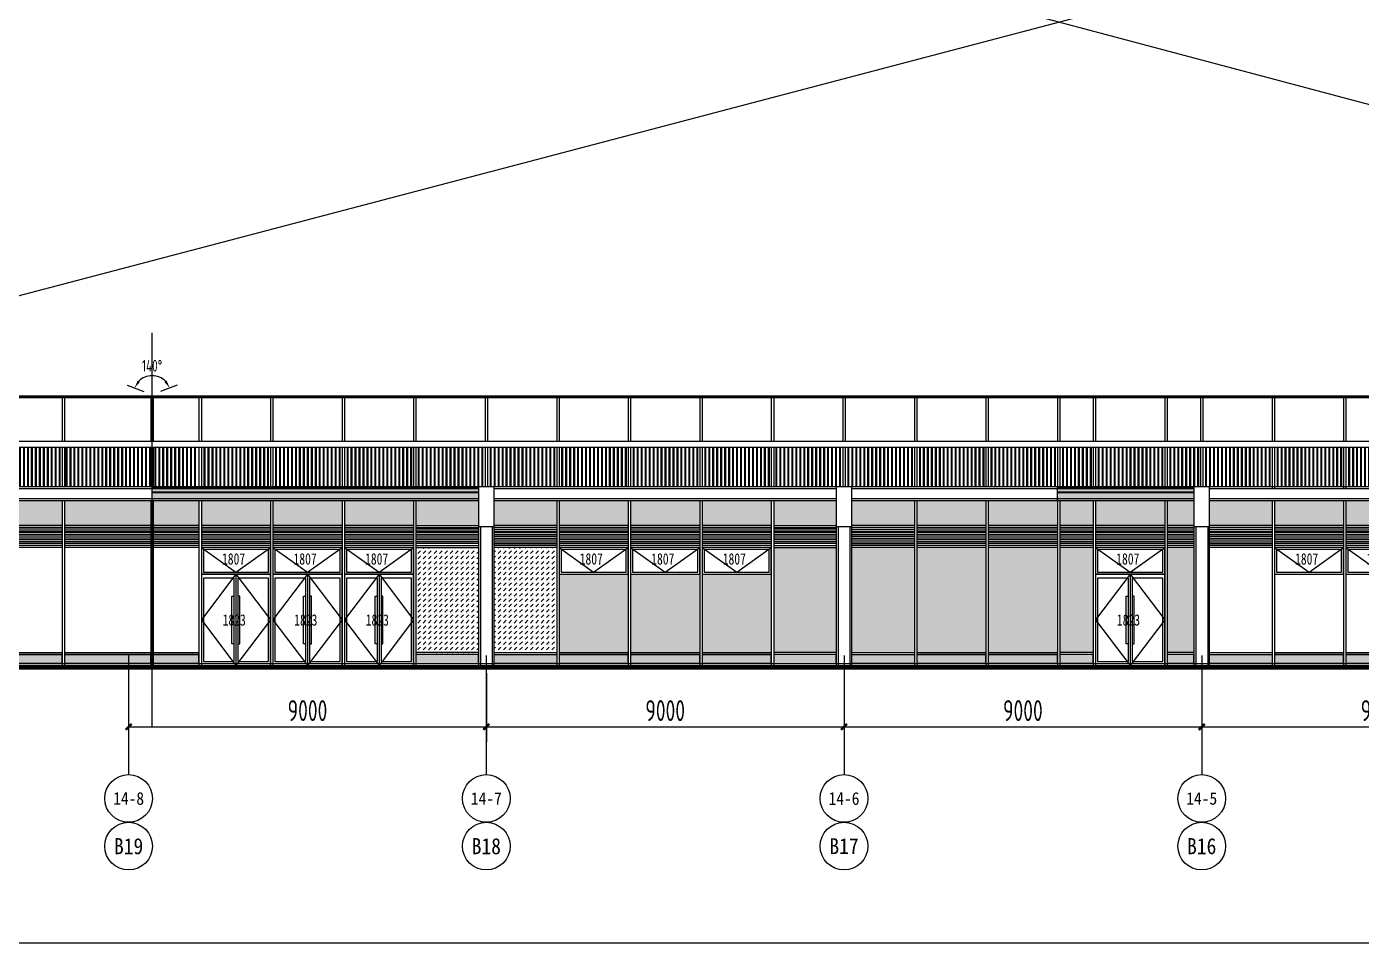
# Model space of a CAD drawing. Extents: x 72637 to 526294, y -245768 to 30884.
# Drawn here: x 174835 to 208415, y -161489 to -138420 of the extents above; entities that cross this region are included whole.
import ezdxf
from ezdxf.enums import TextEntityAlignment as Align

# ---------------------------------------------------------------- set-up
doc = ezdxf.new("R2010")
doc.units = 0
doc.header["$LTSCALE"] = 10
doc.header["$MEASUREMENT"] = 0
doc.linetypes.add('DASH', pattern=[0.35, 0.25, -0.1])
for name, color, linetype in [('01-标注_尺寸', 124, 'Continuous'), ('01-标注_轴线坐标', 132, 'Continuous'), ('02-TEXT_轴号', 7, 'Continuous'), ('05-填充_156', 156, 'Continuous'), ('05-填充_18', 18, 'Continuous'), ('A-C_玻璃幕墙', 140, 'Continuous'), ('A-C_窗', 140, 'Continuous'), ('A-C_门', 150, 'Continuous'), ('A-E_栏杆', 232, 'Continuous'), ('AXIS_TEXT', 7, 'Continuous'), ('D-铝板', 181, 'Continuous'), ('E-立面', 255, 'Continuous'), ('E-立面轮廓', 241, 'Continuous')]:
    doc.layers.add(name, color=color, linetype=linetype)
doc.layers.add('04-不打印_辅助线', color=165, linetype='Continuous', plot=False)
doc.styles.add('_TCH_AXIS', font='STXIHEI.TTF', dxfattribs={"width": 0.75})
doc.styles.add('_TCH_DIM_T3', font='ROS1', dxfattribs={"width": 0.8, "bigfont": 'JD'})
doc.styles.add('COMPLEX', font='COMPLEX')
doc.styles.get("Standard").update_dxf_attribs({"font": 'STXIHEI.TTF', "width": 0.75})
doc.dimstyles.new('_TCH_ARCH&&150', dxfattribs={"dimtxt": 525, "dimasz": 150, "dimexe": 375, "dimexo": 450, "dimgap": 150, "dimtad": 1, "dimdec": 0, "dimzin": 0, "dimdsep": 46, "dimtxsty": '_TCH_DIM_T3', "dimblk": 'ARCHTICK', "dimcen": 0.09, "dimazin": 2, "dimtfac": 1, "dimtdec": 0, "dimtix": 1, "dimtmove": 2, "dimatfit": 3, "dimfxl": 0, "dimtolj": 1, "dimtzin": 0, "dimarcsym": 0})
doc.dimstyles.new('_TCH_ARROW&&100', dxfattribs={"dimtxt": 297.5, "dimasz": 200, "dimexe": 250, "dimexo": 300, "dimgap": 100, "dimtad": 1, "dimdec": 0, "dimzin": 0, "dimdsep": 46, "dimtxsty": '_TCH_DIM_T3', "dimcen": 0.09, "dimclrt": 7, "dimazin": 2, "dimtfac": 1, "dimtdec": 0, "dimtix": 1, "dimtmove": 2, "dimatfit": 3, "dimfxl": 0, "dimtolj": 1, "dimtzin": 0, "dimarcsym": 0})

# ---------------------------------------------------------------- blocks, each defined once
blk = doc.blocks.new('A$C5BC7050D')
for points in [[(-1735, 0), (5, 0), (5, 2300), (-1735, 2300)], [(-915, 550), (-965, 550), (-965, 1750), (-915, 1750)], [(-815, 550), (-765, 550), (-765, 1750), (-815, 1750)]]:
    blk.add_lwpolyline(points, close=True)
for points in [[(-865, 2300), (-1735, 1150), (-865, 0)], [(-915, 2200), (-1685, 2200), (-1685, 100), (-915, 100)], [(-915, 2200), (-915, 100)], [(-865, 2300), (-865, 0)], [(-865, 2300), (5, 1150), (-865, 0)], [(-815, 2200), (-815, 100)], [(-815, 100), (-45, 100), (-45, 2200), (-815, 2200)]]:
    blk.add_lwpolyline(points)
at = {"layer": '04-不打印_辅助线', "style": '_TCH_AXIS', "width": 0.75}
blk.add_text('1823', height=285.4, dxfattribs=at).set_placement((-1199, 1005))
blk = doc.blocks.new('A$C78FE0978')
for points in [[(1179, 6750), (1179, 5650)], [(1239, 6750), (1239, 5650)], [(2979, 6750), (2979, 5650)], [(3039, 6750), (3039, 5650)], [(4779, 6750), (4779, 5650)], [(4839, 6750), (4839, 5650)], [(6579, 6750), (6579, 5650)], [(6639, 6750), (6639, 5650)], [(8379, 6750), (8379, 5650)], [(8439, 6750), (8439, 5650)], [(10179, 6750), (10179, 5650)], [(10239, 6750), (10239, 5650)], [(11979, 6750), (11979, 5650)], [(12039, 6750), (12039, 5650)], [(13779, 6750), (13779, 5650)], [(13839, 6750), (13839, 5650)], [(15579, 6750), (15579, 5650)], [(15639, 6750), (15639, 5650)], [(17379, 6750), (17379, 5650)], [(17439, 6750), (17439, 5650)], [(19179, 6750), (19179, 5650)], [(19239, 6750), (19239, 5650)], [(20979, 6750), (20979, 5650)], [(21039, 6750), (21039, 5650)], [(22779, 6750), (22779, 5650)], [(22839, 6750), (22839, 5650)], [(23679, 6750), (23679, 5650)], [(23739, 6750), (23739, 5650)], [(25479, 6750), (25479, 5650)], [(25539, 6750), (25539, 5650)], [(26379, 6750), (26379, 5650)], [(26439, 6750), (26439, 5650)], [(28179, 6750), (28179, 5650)], [(28239, 6750), (28239, 5650)], [(29979, 6750), (29979, 5650)], [(30039, 6750), (30039, 5650)], [(1179, 5500), (1179, 4500)], [(1239, 5500), (1239, 4500)], [(2979, 5500), (2979, 4500)], [(3039, 5500), (3039, 4500)], [(4779, 5500), (4779, 4500)], [(4839, 5500), (4839, 4500)], [(6579, 5500), (6579, 4500)], [(6639, 5500), (6639, 4500)], [(8379, 5500), (8379, 4500)], [(8439, 5500), (8439, 4500)], [(10179, 5500), (10179, 4500)], [(10239, 5500), (10239, 4500)], [(11979, 5500), (11979, 4500)], [(12039, 5500), (12039, 4500)], [(13779, 5500), (13779, 4500)], [(13839, 5500), (13839, 4500)], [(15579, 5500), (15579, 4500)], [(15639, 5500), (15639, 4500)], [(17379, 5500), (17379, 4500)], [(17439, 5500), (17439, 4500)], [(19179, 5500), (19179, 4500)], [(19239, 5500), (19239, 4500)], [(20979, 5500), (20979, 4500)], [(21039, 5500), (21039, 4500)], [(22779, 5500), (22779, 4500)], [(22839, 5500), (22839, 4500)], [(23679, 5500), (23679, 4450)], [(23739, 5500), (23739, 4450)], [(25479, 5500), (25479, 4450)], [(25539, 5500), (25539, 4450)], [(26379, 5500), (26379, 4500)], [(26439, 5500), (26439, 4500)], [(28179, 5500), (28179, 4450)], [(28239, 5500), (28239, 4450)], [(29979, 5500), (29979, 4450)], [(30039, 5500), (30039, 4450)], [(1179, 4150), (1179, 0)], [(1239, 4150), (1239, 0)], [(2979, 4150), (2979, 0)], [(3039, 4150), (3039, 0)], [(4779, 4150), (4779, 0)], [(4839, 4150), (4839, 0)], [(6579, 4150), (6579, 0)], [(6639, 4150), (6639, 0)], [(10179, 4150), (10179, 0)], [(10239, 4150), (10239, 0)], [(11979, 4150), (11979, 0)], [(12039, 4150), (12039, 0)], [(13779, 4150), (13779, 0)], [(13839, 4150), (13839, 0)], [(15579, 4150), (15579, 0)], [(15639, 4150), (15639, 0)], [(19179, 4150), (19179, 0)], [(19239, 4150), (19239, 0)], [(20979, 4150), (20979, 0)], [(21039, 4150), (21039, 0)], [(22779, 4150), (22779, 0)], [(22839, 4150), (22839, 0)], [(23679, 4150), (23679, 0)], [(23739, 4150), (23739, 0)], [(25479, 4150), (25479, 0)], [(25539, 4150), (25539, 0)], [(28179, 4150), (28179, 0)], [(28239, 4150), (28239, 0)], [(29979, 4150), (29979, 0)], [(30039, 4150), (30039, 0)]]:
    blk.add_lwpolyline(points)
blk = doc.blocks.new('A$C631E7170')
for points in [[(0, -40), (-1740, -40)], [(0, -90), (-1740, -90)], [(0, -130), (-1740, -130)], [(0, -180), (-1740, -180)], [(0, -220), (-1740, -220)], [(0, -270), (-1740, -270)], [(0, -310), (-1740, -310)], [(0, -360), (-1740, -360)], [(0, -400), (-1740, -400)]]:
    blk.add_lwpolyline(points)
blk = doc.blocks.new('A$C589F609E')
for points in [[(-1685, 0), (-1685, -1000)], [(-1585, 0), (-1585, -1000)], [(-1485, 0), (-1485, -1000)], [(-1385, 0), (-1385, -1000)], [(-1285, 0), (-1285, -1000)], [(-1185, 0), (-1185, -1000)], [(-1085, 0), (-1085, -1000)], [(-985, 0), (-985, -1000)], [(-885, 0), (-885, -1000)], [(-785, 0), (-785, -1000)], [(-685, 0), (-685, -1000)], [(-585, 0), (-585, -1000)], [(-485, 0), (-485, -1000)], [(-385, 0), (-385, -1000)], [(-285, 0), (-285, -1000)], [(-185, 0), (-185, -1000)], [(-1665, 0), (-1665, -1000)], [(-1565, 0), (-1565, -1000)], [(-1465, 0), (-1465, -1000)], [(-1365, 0), (-1365, -1000)], [(-1265, 0), (-1265, -1000)], [(-1165, 0), (-1165, -1000)], [(-1065, 0), (-1065, -1000)], [(-965, 0), (-965, -1000)], [(-865, 0), (-865, -1000)], [(-765, 0), (-765, -1000)], [(-665, 0), (-665, -1000)], [(-565, 0), (-565, -1000)], [(-465, 0), (-465, -1000)], [(-365, 0), (-365, -1000)], [(-265, 0), (-265, -1000)], [(-165, 0), (-165, -1000)], [(-85, 0), (-85, -1000)], [(-65, 0), (-65, -1000)]]:
    blk.add_lwpolyline(points)
blk = doc.blocks.new('A$C32F26021')
at = {"layer": '05-填充_18'}
h = blk.add_hatch(color=256, dxfattribs=at)
h.dxf.hatch_style = 1
h.paths.add_polyline_path([(-1740, 50), (0, 50), (0, 275), (-1740, 275)])
for points in [[(0, 3525), (-1740, 3525)], [(0, 3475), (-1740, 3475)], [(0, 3025), (-1740, 3025)], [(0, 2975), (-1740, 2975)], [(-1740, 325), (0, 325)], [(-1740, 275), (0, 275)], [(0, 50), (-1740, 50)]]:
    blk.add_lwpolyline(points)
blk.add_lwpolyline([(-1740, 50), (0, 50), (0, 275), (-1740, 275)], close=True)
for name, p in [('A$C589F609E', (10, 5500)), ('A$C631E7170', (0, 3475))]:
    blk.add_blockref(name, p)
blk = doc.blocks.new('A$C33B772F7')
for points in [[(660, 6700), (660, 5600)], [(720, 6700), (720, 5600)], [(2460, 6700), (2460, 5600)], [(2520, 6700), (2520, 5600)], [(4260, 6700), (4260, 5600)], [(4320, 6700), (4320, 5600)], [(6060, 6700), (6060, 5600)], [(6120, 6700), (6120, 5600)], [(7860, 6700), (7860, 5600)], [(7920, 6700), (7920, 5600)], [(9660, 6700), (9660, 5600)], [(9720, 6700), (9720, 5600)], [(11460, 6700), (11460, 5600)], [(11520, 6700), (11520, 5600)], [(13260, 6700), (13260, 5600)], [(13320, 6700), (13320, 5600)], [(15060, 6700), (15060, 5600)], [(15120, 6700), (15120, 5600)], [(16860, 6700), (16860, 5600)], [(16920, 6700), (16920, 5600)], [(18660, 6700), (18660, 5600)], [(18720, 6700), (18720, 5600)], [(20894, 6700), (20894, 5600)], [(20954, 6700), (20954, 5600)], [(660, 5450), (660, 4450)], [(720, 5450), (720, 4450)], [(2460, 5450), (2460, 4450)], [(2520, 5450), (2520, 4450)], [(4260, 5450), (4260, 4450)], [(4320, 5450), (4320, 4450)], [(6060, 5450), (6060, 4450)], [(6120, 5450), (6120, 4450)], [(7860, 5450), (7860, 4450)], [(7920, 5450), (7920, 4450)], [(9660, 5450), (9660, 4450)], [(9720, 5450), (9720, 4450)], [(11460, 5450), (11460, 4450)], [(11520, 5450), (11520, 4450)], [(13260, 5450), (13260, 4450)], [(13320, 5450), (13320, 4450)], [(15060, 5450), (15060, 4450)], [(15120, 5450), (15120, 4450)], [(16860, 5450), (16860, 4450)], [(16920, 5450), (16920, 4450)], [(18660, 5450), (18660, 4450)], [(18720, 5450), (18720, 4450)], [(20894, 5450), (20894, 4450)], [(20954, 5450), (20954, 4450)], [(660, 4100), (660, -50)], [(720, 4100), (720, -50)], [(2460, 4100), (2460, -50)], [(2520, 4100), (2520, -50)], [(6060, 4100), (6060, -50)], [(6120, 4100), (6120, -50)], [(7860, 4100), (7860, -50)], [(7920, 4100), (7920, -50)], [(9660, 4100), (9660, -50)], [(9720, 4100), (9720, -50)], [(11460, 4100), (11460, -50)], [(11520, 4100), (11520, -50)], [(15060, 4100), (15060, -50)], [(15120, 4100), (15120, -50)], [(16860, 4100), (16860, -50)], [(16920, 4100), (16920, -50)], [(18660, 4100), (18660, -50)], [(18720, 4100), (18720, -50)], [(20894, 4100), (20894, -50)], [(20954, 4100), (20954, -50)]]:
    blk.add_lwpolyline(points)
blk = doc.blocks.new('A$C6EC61637')
at = {"layer": '05-填充_18'}
h = blk.add_hatch(color=256, dxfattribs=at)
h.dxf.hatch_style = 1
h.paths.add_polyline_path([(-1800, 50), (375, 50), (375, 275), (-1800, 275)])
for points in [[(375, 3525), (-1800, 3525)], [(375, 3475), (-1800, 3475)], [(375, 3025), (-1800, 3025)], [(375, 2975), (-1800, 2975)], [(-1800, 325), (375, 325)], [(-1800, 275), (375, 275)], [(375, 50), (-1800, 50)]]:
    blk.add_lwpolyline(points)
blk.add_lwpolyline([(-1800, 50), (375, 50), (375, 275), (-1800, 275)], close=True)
blk = doc.blocks.new('A$C105C7396')
at = {"layer": '05-填充_18'}
h = blk.add_hatch(color=256, dxfattribs=at)
h.dxf.hatch_style = 1
h.paths.add_polyline_path([(30, 50), (1179, 50), (1179, 275), (30, 275)])
for points in [[(1179, 3525), (30, 3525)], [(1179, 3475), (30, 3475)], [(1179, 3025), (30, 3025)], [(1179, 2975), (30, 2975)], [(30, 325), (1179, 325)], [(30, 275), (1179, 275)], [(1179, 50), (30, 50)]]:
    blk.add_lwpolyline(points)
blk.add_lwpolyline([(30, 50), (1179, 50), (1179, 275), (30, 275)], close=True)
blk = doc.blocks.new('A$C7AD47DC0')
for points in [[(0, -625), (-1740, -625)], [(0, -675), (-1740, -675)], [(0, -1125), (-1740, -1125)], [(0, -1175), (-1740, -1175)]]:
    blk.add_lwpolyline(points)
for name, p in [('A$C589F609E', (10, 1350)), ('A$C631E7170', (0, -675))]:
    blk.add_blockref(name, p)
blk = doc.blocks.new('A$C24A20D8F')
at = {"layer": '05-填充_18'}
h = blk.add_hatch(color=256, dxfattribs=at)
h.dxf.hatch_style = 1
h.paths.add_polyline_path([(-840, -4100), (-170, -4100), (-170, -3875), (-840, -3875)])
for points in [[(-170, -625), (-840, -625)], [(-170, -675), (-840, -675)], [(-170, -1125), (-840, -1125)], [(-170, -1175), (-840, -1175)], [(-170, -3825), (-840, -3825)], [(-170, -3875), (-840, -3875)], [(-170, -4100), (-840, -4100)]]:
    blk.add_lwpolyline(points)
blk.add_lwpolyline([(-840, -4100), (-170, -4100), (-170, -3875), (-840, -3875)], close=True)
blk = doc.blocks.new('A$C1B5E7238')
blk.add_lwpolyline([(-400, -4500), (0, -4500), (0, 0), (-400, 0)], close=True)
for points in [[(-400, -1000), (0, -1000)], [(-350, -1000), (-350, -4500)], [(-50, -1000), (-50, -4500)]]:
    blk.add_lwpolyline(points)
blk = doc.blocks.new('*U49')
for points in [[(-170, -40), (-1740, -40)], [(-170, -90), (-1740, -90)], [(-170, -130), (-1740, -130)], [(-170, -180), (-1740, -180)], [(-170, -220), (-1740, -220)], [(-170, -270), (-1740, -270)], [(-170, -310), (-1740, -310)], [(-170, -360), (-1740, -360)], [(-170, -400), (-1740, -400)]]:
    blk.add_lwpolyline(points)
blk = doc.blocks.new('A$C3A8F4E96')
at = {"layer": '05-填充_18'}
h = blk.add_hatch(color=256, dxfattribs=at)
h.dxf.hatch_style = 1
h.paths.add_polyline_path([(1570, 50), (0, 50), (0, 275), (1570, 275)])
for points in [[(1570, 3525), (0, 3525)], [(1570, 3475), (0, 3475)], [(1570, 3025), (0, 3025)], [(1570, 2975), (0, 2975)], [(0, 325), (1570, 325)], [(0, 275), (1570, 275)], [(1570, 50), (0, 50)]]:
    blk.add_lwpolyline(points)
blk.add_lwpolyline([(1570, 50), (0, 50), (0, 275), (1570, 275)], close=True)
blk.add_blockref('A$C589F609E', (1580, 5500))
at = {"xscale": -1}
blk.add_blockref('*U49', (-170, 3475), dxfattribs=at)
blk = doc.blocks.new('A$C6DB970B3')
at = {"layer": '05-填充_18'}
h = blk.add_hatch(color=256, dxfattribs=at)
h.dxf.hatch_style = 1
h.paths.add_polyline_path([(0, -4100), (840, -4100), (840, -3875), (0, -3875)])
for points in [[(840, -625), (0, -625)], [(840, -675), (0, -675)], [(840, -1125), (0, -1125)], [(840, -1175), (0, -1175)], [(840, -3825), (0, -3825)], [(840, -3875), (0, -3875)], [(840, -4100), (0, -4100)]]:
    blk.add_lwpolyline(points)
blk.add_lwpolyline([(0, -4100), (840, -4100), (840, -3875), (0, -3875)], close=True)
blk = doc.blocks.new('*U45')
at = {"layer": '05-填充_18'}
h = blk.add_hatch(color=256, dxfattribs=at)
h.dxf.hatch_style = 1
h.paths.add_polyline_path([(0, 350), (8209, 350), (8209, 0), (0, 0)])
blk.add_lwpolyline([(0, 350), (8209, 350), (8209, 0), (0, 0)], close=True)
for points in [[(8209, 325), (0, 325)], [(0, 225), (8209, 225)], [(8209, 200), (0, 200)]]:
    blk.add_lwpolyline(points)
blk = doc.blocks.new('*U46')
at = {"layer": '05-填充_18'}
h = blk.add_hatch(color=256, dxfattribs=at)
h.dxf.hatch_style = 1
h.paths.add_polyline_path([(0, 350), (3430, 350), (3430, 0), (0, 0)])
blk.add_lwpolyline([(0, 350), (3430, 350), (3430, 0), (0, 0)], close=True)
for points in [[(3430, 325), (0, 325)], [(0, 225), (3430, 225)], [(3430, 200), (0, 200)]]:
    blk.add_lwpolyline(points)
blk = doc.blocks.new('*U51')
for points in [[(-591, -40), (-1740, -40)], [(-591, -90), (-1740, -90)], [(-591, -130), (-1740, -130)], [(-591, -180), (-1740, -180)], [(-591, -220), (-1740, -220)], [(-591, -270), (-1740, -270)], [(-591, -310), (-1740, -310)], [(-591, -360), (-1740, -360)], [(-591, -400), (-1740, -400)]]:
    blk.add_lwpolyline(points)
blk = doc.blocks.new('*U52')
for points in [[(-900, -40), (-1740, -40)], [(-900, -90), (-1740, -90)], [(-900, -130), (-1740, -130)], [(-900, -180), (-1740, -180)], [(-900, -220), (-1740, -220)], [(-900, -270), (-1740, -270)], [(-900, -310), (-1740, -310)], [(-900, -360), (-1740, -360)], [(-900, -400), (-1740, -400)]]:
    blk.add_lwpolyline(points)
blk = doc.blocks.new('*U53')
for points in [[(-1070, -40), (-1740, -40)], [(-1070, -90), (-1740, -90)], [(-1070, -130), (-1740, -130)], [(-1070, -180), (-1740, -180)], [(-1070, -220), (-1740, -220)], [(-1070, -270), (-1740, -270)], [(-1070, -310), (-1740, -310)], [(-1070, -360), (-1740, -360)], [(-1070, -400), (-1740, -400)]]:
    blk.add_lwpolyline(points)
blk = doc.blocks.new('A$C0B960DF4')
for points in [[(65, 0), (65, -1000)], [(165, 0), (165, -1000)], [(265, 0), (265, -1000)], [(365, 0), (365, -1000)], [(465, 0), (465, -1000)], [(565, 0), (565, -1000)], [(665, 0), (665, -1000)], [(765, 0), (765, -1000)], [(865, 0), (865, -1000)], [(965, 0), (965, -1000)], [(1065, 0), (1065, -1000)], [(85, 0), (85, -1000)], [(185, 0), (185, -1000)], [(285, 0), (285, -1000)], [(385, 0), (385, -1000)], [(485, 0), (485, -1000)], [(585, 0), (585, -1000)], [(685, 0), (685, -1000)], [(785, 0), (785, -1000)], [(885, 0), (885, -1000)], [(985, 0), (985, -1000)], [(1085, 0), (1085, -1000)]]:
    blk.add_lwpolyline(points)
blk = doc.blocks.new('A$C30600218')
for points in [[(65, 0), (65, -1000)], [(165, 0), (165, -1000)], [(265, 0), (265, -1000)], [(365, 0), (365, -1000)], [(465, 0), (465, -1000)], [(565, 0), (565, -1000)], [(665, 0), (665, -1000)], [(765, 0), (765, -1000)], [(85, 0), (85, -1000)], [(185, 0), (185, -1000)], [(285, 0), (285, -1000)], [(385, 0), (385, -1000)], [(485, 0), (485, -1000)], [(585, 0), (585, -1000)], [(685, 0), (685, -1000)], [(785, 0), (785, -1000)]]:
    blk.add_lwpolyline(points)
blk = doc.blocks.new('*U76')
for points in [[(435, -40), (-1740, -40)], [(435, -90), (-1740, -90)], [(435, -130), (-1740, -130)], [(435, -180), (-1740, -180)], [(435, -220), (-1740, -220)], [(435, -270), (-1740, -270)], [(435, -310), (-1740, -310)], [(435, -360), (-1740, -360)], [(435, -400), (-1740, -400)]]:
    blk.add_lwpolyline(points)
blk = doc.blocks.new('A$C46BF7454')
for points in [[(35, 0), (35, -1000)], [(135, 0), (135, -1000)], [(235, 0), (235, -1000)], [(335, 0), (335, -1000)], [(435, 0), (435, -1000)], [(535, 0), (535, -1000)], [(635, 0), (635, -1000)], [(735, 0), (735, -1000)], [(835, 0), (835, -1000)], [(935, 0), (935, -1000)], [(1035, 0), (1035, -1000)], [(55, 0), (55, -1000)], [(155, 0), (155, -1000)], [(255, 0), (255, -1000)], [(355, 0), (355, -1000)], [(455, 0), (455, -1000)], [(555, 0), (555, -1000)], [(655, 0), (655, -1000)], [(755, 0), (755, -1000)], [(855, 0), (855, -1000)], [(955, 0), (955, -1000)], [(1055, 0), (1055, -1000)], [(1135, 0), (1135, -1000)], [(1155, 0), (1155, -1000)], [(1235, 0), (1235, -1000)], [(1255, 0), (1255, -1000)], [(1335, 0), (1335, -1000)], [(1355, 0), (1355, -1000)], [(1435, 0), (1435, -1000)], [(1455, 0), (1455, -1000)], [(1535, 0), (1535, -1000)], [(1555, 0), (1555, -1000)], [(1635, 0), (1635, -1000)], [(1655, 0), (1655, -1000)], [(1735, 0), (1735, -1000)], [(1755, 0), (1755, -1000)], [(1835, 0), (1835, -1000)], [(1855, 0), (1855, -1000)], [(1935, 0), (1935, -1000)], [(1955, 0), (1955, -1000)], [(2035, 0), (2035, -1000)], [(2055, 0), (2055, -1000)], [(2135, 0), (2135, -1000)], [(2155, 0), (2155, -1000)]]:
    blk.add_lwpolyline(points)
blk = doc.blocks.new('A$C2268156C')
for points in [[(0, -675), (1740, -675), (1740, 0), (0, 0)], [(50, -625), (1690, -625), (1690, -50), (50, -50)]]:
    blk.add_lwpolyline(points, close=True)
blk.add_lwpolyline([(0, 0), (870, -625), (1740, 0)])
at = {"layer": '04-不打印_辅助线', "width": 0.75}
blk.add_text('1807', height=285.4, dxfattribs=at).set_placement((519, -433))
blk = doc.blocks.new('_AXISO')
blk.add_circle((0, 0), 0.5)
at = {"layer": 'AXIS_TEXT', "style": 'COMPLEX', "width": 1.041667}
blk.add_attdef('A', text='', height=0.56, dxfattribs=at).set_placement((-0.25, -0.28), (0.25, -0.28), align=Align.FIT)
blk = doc.blocks.new('_ArchTick')
at = {"color": 0, "linetype": 'ByBlock', "const_width": 0.4}
blk.add_lwpolyline([(-0.5, -0.5), (0.5, 0.5)], dxfattribs=at)
blk = doc.blocks.new('*D2442')
at = {"layer": '01-标注_轴线坐标', "color": 0, "lineweight": -2, "transparency": 16777216}
for p, q in [((204400, -154693), (204400, -156418)), ((213400, -154693), (213400, -156418)), ((204400, -156043), (213400, -156043))]:
    blk.add_line(p, q, dxfattribs=at)
at = {"layer": 'Defpoints', "color": 0, "transparency": 16777216}
for p in [(204400, -154243), (213400, -154243), (213400, -156043)]:
    blk.add_point(p, dxfattribs=at)
at = {"layer": '01-标注_轴线坐标', "color": 0, "lineweight": -2, "transparency": 16777216, "xscale": 150, "yscale": 150, "zscale": 150, "rotation": 180}
blk.add_blockref('_ArchTick', (204400, -156043), dxfattribs=at)
at = {"layer": '01-标注_轴线坐标', "color": 0, "lineweight": -2, "transparency": 16777216, "xscale": 150, "yscale": 150, "zscale": 150}
blk.add_blockref('_ArchTick', (213400, -156043), dxfattribs=at)
at = {"layer": '01-标注_轴线坐标', "color": 0, "transparency": 16777216, "insert": (208900, -155631), "char_height": 525, "attachment_point": 5, "style": '_TCH_DIM_T3'}
blk.add_mtext('\\A1;9000', dxfattribs=at)
blk = doc.blocks.new('*D2443')
at = {"layer": '01-标注_轴线坐标', "color": 0, "lineweight": -2, "transparency": 16777216}
for p, q in [((195400, -154693), (195400, -156418)), ((204400, -154693), (204400, -156418)), ((195400, -156043), (204400, -156043))]:
    blk.add_line(p, q, dxfattribs=at)
at = {"layer": 'Defpoints', "color": 0, "transparency": 16777216}
for p in [(195400, -154243), (204400, -154243), (204400, -156043)]:
    blk.add_point(p, dxfattribs=at)
at = {"layer": '01-标注_轴线坐标', "color": 0, "lineweight": -2, "transparency": 16777216, "xscale": 150, "yscale": 150, "zscale": 150, "rotation": 180}
blk.add_blockref('_ArchTick', (195400, -156043), dxfattribs=at)
at = {"layer": '01-标注_轴线坐标', "color": 0, "lineweight": -2, "transparency": 16777216, "xscale": 150, "yscale": 150, "zscale": 150}
blk.add_blockref('_ArchTick', (204400, -156043), dxfattribs=at)
at = {"layer": '01-标注_轴线坐标', "color": 0, "transparency": 16777216, "insert": (199900, -155631), "char_height": 525, "attachment_point": 5, "style": '_TCH_DIM_T3'}
blk.add_mtext('\\A1;9000', dxfattribs=at)
blk = doc.blocks.new('*D2444')
at = {"layer": '01-标注_轴线坐标', "color": 0, "lineweight": -2, "transparency": 16777216}
for p, q in [((186400, -154693), (186400, -156418)), ((195400, -154693), (195400, -156418)), ((186400, -156043), (195400, -156043))]:
    blk.add_line(p, q, dxfattribs=at)
at = {"layer": 'Defpoints', "color": 0, "transparency": 16777216}
for p in [(186400, -154243), (195400, -154243), (195400, -156043)]:
    blk.add_point(p, dxfattribs=at)
at = {"layer": '01-标注_轴线坐标', "color": 0, "lineweight": -2, "transparency": 16777216, "xscale": 150, "yscale": 150, "zscale": 150, "rotation": 180}
blk.add_blockref('_ArchTick', (186400, -156043), dxfattribs=at)
at = {"layer": '01-标注_轴线坐标', "color": 0, "lineweight": -2, "transparency": 16777216, "xscale": 150, "yscale": 150, "zscale": 150}
blk.add_blockref('_ArchTick', (195400, -156043), dxfattribs=at)
at = {"layer": '01-标注_轴线坐标', "color": 0, "transparency": 16777216, "insert": (190900, -155631), "char_height": 525, "attachment_point": 5, "style": '_TCH_DIM_T3'}
blk.add_mtext('\\A1;9000', dxfattribs=at)
blk = doc.blocks.new('*D2445')
at = {"layer": '01-标注_轴线坐标', "color": 0, "lineweight": -2, "transparency": 16777216}
for p, q in [((177400, -154693), (177400, -156418)), ((186400, -154693), (186400, -156418)), ((177400, -156043), (186400, -156043))]:
    blk.add_line(p, q, dxfattribs=at)
at = {"layer": 'Defpoints', "color": 0, "transparency": 16777216}
for p in [(177400, -154243), (186400, -154243), (186400, -156043)]:
    blk.add_point(p, dxfattribs=at)
at = {"layer": '01-标注_轴线坐标', "color": 0, "lineweight": -2, "transparency": 16777216, "xscale": 150, "yscale": 150, "zscale": 150, "rotation": 180}
blk.add_blockref('_ArchTick', (177400, -156043), dxfattribs=at)
at = {"layer": '01-标注_轴线坐标', "color": 0, "lineweight": -2, "transparency": 16777216, "xscale": 150, "yscale": 150, "zscale": 150}
blk.add_blockref('_ArchTick', (186400, -156043), dxfattribs=at)
at = {"layer": '01-标注_轴线坐标', "color": 0, "transparency": 16777216, "insert": (181900, -155631), "char_height": 525, "attachment_point": 5, "style": '_TCH_DIM_T3'}
blk.add_mtext('\\A1;9000', dxfattribs=at)
blk = doc.blocks.new('*D2449')
at = {"layer": '01-标注_尺寸', "color": 0, "lineweight": -2, "transparency": 16777216}
for p, q in [((177363, -147445), (177783, -147598)), ((178619, -147445), (178199, -147598))]:
    blk.add_line(p, q, dxfattribs=at)
blk.add_arc((177991, -147674), 471, 44.5108, 135.4892, dxfattribs=at)
at = {"layer": '01-标注_尺寸', "color": 0, "transparency": 16777216}
for points in [[(177683, -147361), (177627, -147326), (177548, -147513)], [(178355, -147326), (178299, -147361), (178434, -147513)]]:
    blk.add_solid(points, dxfattribs=at)
at = {"layer": 'Defpoints', "color": 0, "transparency": 16777216}
for p in [(177081, -147343), (178177, -147241), (178901, -147343), (177991, -147674)]:
    blk.add_point(p, dxfattribs=at)
at = {"layer": '01-标注_尺寸', "color": 7, "transparency": 16777216, "insert": (177991, -146954), "char_height": 297.5, "attachment_point": 5, "style": '_TCH_DIM_T3'}
blk.add_mtext('\\A1;140°', dxfattribs=at)

msp = doc.modelspace()

# ---------------------------------------------------------------- hatches: boundary and pattern name
at = {"layer": '05-填充_156'}
h = msp.add_hatch(dxfattribs=at)
h.set_pattern_fill('CROSS', color=256, scale=100)
h.set_pattern_definition([(0, (-111918.46, 94463.2), (158.75, 158.75), [79.375, -238.125]), (90, (-111878.77, 94423.51), (-158.75, 158.75), [79.375, -238.125])])
h.paths.add_polyline_path([(273338.7, -150973.7), (274526.7, -150973.7), (274526.7, -150348.7), (273338.7, -150348.7)])
h.paths.add_polyline_path([(271538.7, -150973.7), (273278.7, -150973.7), (273278.7, -150348.7), (271538.7, -150348.7)])
h.paths.add_polyline_path([(269738.7, -150973.7), (271478.7, -150973.7), (271478.7, -150348.7), (269738.7, -150348.7)])
h.paths.add_polyline_path([(268108.7, -150973.7), (269678.7, -150973.7), (269678.7, -150348.7), (268108.7, -150348.7)])
h.paths.add_polyline_path([(266138.7, -150973.7), (267708.7, -150973.7), (267708.7, -150348.7), (266138.7, -150348.7)])
h.paths.add_polyline_path([(264338.7, -150973.7), (266078.7, -150973.7), (266078.7, -150348.7), (264338.7, -150348.7)])
h.paths.add_polyline_path([(262538.7, -150973.7), (264278.7, -150973.7), (264278.7, -150348.7), (262538.7, -150348.7)])
h.paths.add_polyline_path([(260738.7, -150973.7), (262478.7, -150973.7), (262478.7, -150348.7), (260738.7, -150348.7)])
h.paths.add_polyline_path([(259108.7, -150973.7), (260678.7, -150973.7), (260678.7, -150348.7), (259108.7, -150348.7)])
h.paths.add_polyline_path([(257138.7, -150973.7), (258708.7, -150973.7), (258708.7, -150348.7), (257138.7, -150348.7)])
h.paths.add_polyline_path([(255338.7, -150973.7), (257078.7, -150973.7), (257078.7, -150348.7), (255338.7, -150348.7)])
h.paths.add_polyline_path([(253538.7, -150973.7), (255278.7, -150973.7), (255278.7, -150348.7), (253538.7, -150348.7)])
h.paths.add_polyline_path([(251738.7, -150973.7), (253478.7, -150973.7), (253478.7, -150348.7), (251738.7, -150348.7)])
h.paths.add_polyline_path([(250108.7, -150973.7), (251678.7, -150973.7), (251678.7, -150348.7), (250108.7, -150348.7)])
h.paths.add_polyline_path([(248138.7, -150973.7), (249708.7, -150973.7), (249708.7, -150348.7), (248138.7, -150348.7)])
h.paths.add_polyline_path([(246338.7, -150973.7), (248078.7, -150973.7), (248078.7, -150348.7), (246338.7, -150348.7)])
h.paths.add_polyline_path([(244538.7, -150973.7), (246278.7, -150973.7), (246278.7, -150348.7), (244538.7, -150348.7)])
h.paths.add_polyline_path([(242738.7, -150973.7), (244478.7, -150973.7), (244478.7, -150348.7), (242738.7, -150348.7)])
h.paths.add_polyline_path([(240599.5, -150973.7), (242678.7, -150973.7), (242678.7, -150348.7), (240599.5, -150348.7)])
h.paths.add_polyline_path([(238629.5, -150973.7), (240199.5, -150973.7), (240199.5, -150348.7), (238629.5, -150348.7)])
h.paths.add_polyline_path([(236829.5, -150973.7), (238569.5, -150973.7), (238569.5, -150348.7), (236829.5, -150348.7)])
h.paths.add_polyline_path([(235029.5, -150973.7), (236769.5, -150973.7), (236769.5, -150348.7), (235029.5, -150348.7)])
h.paths.add_polyline_path([(233229.5, -150973.7), (234969.5, -150973.7), (234969.5, -150348.7), (233229.5, -150348.7)])
h.paths.add_polyline_path([(231599.5, -150973.7), (233169.5, -150973.7), (233169.5, -150348.7), (231599.5, -150348.7)])
h.paths.add_polyline_path([(229629.5, -150973.7), (231199.5, -150973.7), (231199.5, -150348.7), (229629.5, -150348.7)])
h.paths.add_polyline_path([(227829.5, -150973.7), (229569.5, -150973.7), (229569.5, -150348.7), (227829.5, -150348.7)])
h.paths.add_polyline_path([(226029.5, -150973.7), (227769.5, -150973.7), (227769.5, -150348.7), (226029.5, -150348.7)])
h.paths.add_polyline_path([(224229.5, -150973.7), (225969.5, -150973.7), (225969.5, -150348.7), (224229.5, -150348.7)])
h.paths.add_polyline_path([(222599.5, -150973.7), (224169.5, -150973.7), (224169.5, -150348.7), (222599.5, -150348.7)])
h.paths.add_polyline_path([(220629.5, -150973.7), (222199.5, -150973.7), (222199.5, -150348.7), (220629.5, -150348.7)])
h.paths.add_polyline_path([(218829.5, -150973.7), (220569.5, -150973.7), (220569.5, -150348.7), (218829.5, -150348.7)])
h.paths.add_polyline_path([(217029.5, -150973.7), (218769.5, -150973.7), (218769.5, -150348.7), (217029.5, -150348.7)])
h.paths.add_polyline_path([(215229.5, -150973.7), (216969.5, -150973.7), (216969.5, -150348.7), (215229.5, -150348.7)])
h.paths.add_polyline_path([(213599.5, -150973.7), (215169.5, -150973.7), (215169.5, -150348.7), (213599.5, -150348.7)])
h.paths.add_polyline_path([(211629.5, -150973.7), (213199.5, -150973.7), (213199.5, -150348.7), (211629.5, -150348.7)])
h.paths.add_polyline_path([(209829.5, -150973.7), (211569.5, -150973.7), (211569.5, -150348.7), (209829.5, -150348.7)])
h.paths.add_polyline_path([(208029.5, -150973.7), (209769.5, -150973.7), (209769.5, -150348.7), (208029.5, -150348.7)])
h.paths.add_polyline_path([(204599.5, -150973.7), (206169.5, -150973.7), (206169.5, -150348.7), (204599.5, -150348.7)])
h.paths.add_polyline_path([(206229.5, -150973.7), (207969.5, -150973.7), (207969.5, -150348.7), (206229.5, -150348.7)])
h.paths.add_polyline_path([(203529.5, -150973.7), (204199.5, -150973.7), (204199.5, -150348.7), (203529.5, -150348.7)])
h.paths.add_polyline_path([(201729.5, -150973.7), (203469.5, -150973.7), (203469.5, -150348.7), (201729.5, -150348.7)])
h.paths.add_polyline_path([(200829.5, -150973.7), (201669.5, -150973.7), (201669.5, -150348.7), (200829.5, -150348.7)])
h.paths.add_polyline_path([(199029.5, -150973.7), (200769.5, -150973.7), (200769.5, -150348.7), (199029.5, -150348.7)])
h.paths.add_polyline_path([(197229.5, -150973.7), (198969.5, -150973.7), (198969.5, -150348.7), (197229.5, -150348.7)])
h.paths.add_polyline_path([(195599.5, -150973.7), (197169.5, -150973.7), (197169.5, -150348.7), (195599.5, -150348.7)])
h.paths.add_polyline_path([(193629.5, -150973.7), (195199.5, -150973.7), (195199.5, -150348.7), (193629.5, -150348.7)])
h.paths.add_polyline_path([(191829.5, -150973.7), (193569.5, -150973.7), (193569.5, -150348.7), (191829.5, -150348.7)])
h.paths.add_polyline_path([(190029.5, -150973.7), (191769.5, -150973.7), (191769.5, -150348.7), (190029.5, -150348.7)])
h.paths.add_polyline_path([(188229.5, -150973.7), (189969.5, -150973.7), (189969.5, -150348.7), (188229.5, -150348.7)])
h.paths.add_polyline_path([(186599.5, -150973.7), (188169.5, -150973.7), (188169.5, -150348.7), (186599.5, -150348.7)])
h.paths.add_polyline_path([(184629.5, -150973.7), (186199.5, -150973.7), (186199.5, -150348.7), (184629.5, -150348.7)])
h.paths.add_polyline_path([(182829.5, -150973.7), (184569.5, -150973.7), (184569.5, -150348.7), (182829.5, -150348.7)])
h.paths.add_polyline_path([(181029.5, -150973.7), (182769.5, -150973.7), (182769.5, -150348.7), (181029.5, -150348.7)])
h.paths.add_polyline_path([(179229.5, -150973.7), (180969.5, -150973.7), (180969.5, -150348.7), (179229.5, -150348.7)])
h.paths.add_polyline_path([(178020.9, -150973.7), (179169.5, -150973.7), (179169.5, -150348.7), (178020.9, -150348.7)])
h.paths.add_polyline_path([(175786.2, -150973.7), (177960.9, -150973.7), (177960.9, -150348.7), (175786.2, -150348.7)])
h.paths.add_polyline_path([(173986.2, -150973.7), (175726.2, -150973.7), (175726.2, -150348.7), (173986.2, -150348.7)])
h.paths.add_polyline_path([(172186.2, -150973.7), (173926.2, -150973.7), (173926.2, -150348.7), (172186.2, -150348.7)])
h.paths.add_polyline_path([(166786.2, -150973.7), (168526.2, -150973.7), (168526.2, -150348.7), (166786.2, -150348.7)])
h.paths.add_polyline_path([(164986.2, -150973.7), (166726.2, -150973.7), (166726.2, -150348.7), (164986.2, -150348.7)])
h.paths.add_polyline_path([(163186.2, -150973.7), (164926.2, -150973.7), (164926.2, -150348.7), (163186.2, -150348.7)])
h.paths.add_polyline_path([(159526.2, -150973.7), (157786.2, -150973.7), (157786.2, -150348.7), (159526.2, -150348.7)])
h.paths.add_polyline_path([(157726.2, -150973.7), (156334.1, -150973.7), (156334.1, -150348.7), (157726.2, -150348.7)])
h.paths.add_polyline_path([(156274.1, -150973.7), (154534.1, -150973.7), (154534.1, -150348.7), (156274.1, -150348.7)])
h.paths.add_polyline_path([(152674.1, -150973.7), (151104.1, -150973.7), (151104.1, -150348.7), (152674.1, -150348.7)])
h.paths.add_polyline_path([(154474.1, -150973.7), (152734.1, -150973.7), (152734.1, -150348.7), (154474.1, -150348.7)])
h.paths.add_polyline_path([(149134.1, -150973.7), (150704.1, -150973.7), (150704.1, -150348.7), (149134.1, -150348.7)])
h.paths.add_polyline_path([(147334.1, -150973.7), (149074.1, -150973.7), (149074.1, -150348.7), (147334.1, -150348.7)])
h.paths.add_polyline_path([(137804.1, -150973.7), (138624.1, -150973.7), (138624.1, -150348.7), (137804.1, -150348.7)])
h.paths.add_polyline_path([(138684.1, -150973.7), (140424.1, -150973.7), (140424.1, -150348.7), (138684.1, -150348.7)])
h.paths.add_polyline_path([(140484.1, -150973.7), (142224.1, -150973.7), (142224.1, -150348.7), (140484.1, -150348.7)])
h.paths.add_polyline_path([(142284.1, -150973.7), (144024.1, -150973.7), (144024.1, -150348.7), (142284.1, -150348.7)])
h.paths.add_polyline_path([(144084.1, -150973.7), (146174.1, -150973.7), (146174.1, -150348.7), (144084.1, -150348.7)])
h.paths.add_polyline_path([(146234.1, -150973.7), (147274.1, -150973.7), (147274.1, -150348.7), (146234.1, -150348.7)])
h.paths.add_polyline_path([(168586.2, -150973.7), (170156.2, -150973.7), (170156.2, -150348.7), (168586.2, -150348.7)])
h.paths.add_polyline_path([(170556.2, -150973.7), (172126.2, -150973.7), (172126.2, -150348.7), (170556.2, -150348.7)])
h.paths.add_polyline_path([(159586.2, -150973.7), (161156.2, -150973.7), (161156.2, -150348.7), (159586.2, -150348.7)])
h.paths.add_polyline_path([(161556.2, -150973.7), (163126.2, -150973.7), (163126.2, -150348.7), (161556.2, -150348.7)])
h = msp.add_hatch(dxfattribs=at)
h.set_pattern_fill('DASH', color=256, scale=100, angle=45)
h.set_pattern_definition([(45, (0, 0), (1e-14, 134.70384), [95.25, -95.25])])
h.paths.add_polyline_path([(186599.5, -151523.7), (188169.5, -151523.7), (188169.5, -154173.7), (186599.5, -154173.7)])
h.paths.add_polyline_path([(184629.5, -154173.7), (186199.5, -154173.7), (186199.5, -151523.7), (184629.5, -151523.7)])
h = msp.add_hatch(dxfattribs=at)
h.set_pattern_fill('CROSS', color=256, scale=100)
h.set_pattern_definition([(0, (0, 0), (158.75, 158.75), [79.375, -238.125]), (90, (39.69, -39.69), (-158.75, 158.75), [79.375, -238.125])])
h.paths.add_polyline_path([(204199.5, -151523.7), (203529.5, -151523.7), (203529.5, -154173.7), (204199.5, -154173.7)])
h.paths.add_polyline_path([(201669.5, -151523.7), (200829.5, -151523.7), (200829.5, -154173.7), (201669.5, -154173.7)])
h.paths.add_polyline_path([(200769.5, -151523.7), (199029.5, -151523.7), (199029.5, -154173.7), (200769.5, -154173.7)])
h.paths.add_polyline_path([(198969.5, -151523.7), (197229.5, -151523.7), (197229.5, -154173.7), (198969.5, -154173.7)])
h.paths.add_polyline_path([(197169.5, -151523.7), (195599.5, -151523.7), (195599.5, -154173.7), (197169.5, -154173.7)])
h.paths.add_polyline_path([(193629.5, -151523.7), (195199.5, -151523.7), (195199.5, -154173.7), (193629.5, -154173.7)])
h.paths.add_polyline_path([(191829.5, -152198.7), (193569.5, -152198.7), (193569.5, -154173.7), (191829.5, -154173.7)])
h.paths.add_polyline_path([(190029.5, -152198.7), (191769.5, -152198.7), (191769.5, -154173.7), (190029.5, -154173.7)])
h.paths.add_polyline_path([(188229.5, -154173.7), (189969.5, -154173.7), (189969.5, -152198.7), (188229.5, -152198.7)])

# ---------------------------------------------------------------- linework, layer by layer
at = {"layer": '01-标注_轴线坐标'}
for p, q in [((177399.5, -154243.3), (177399.5, -157243.3)), ((186399.5, -154243.3), (186399.5, -157243.3)), ((195399.5, -154243.3), (195399.5, -157243.3)), ((204399.5, -154243.3), (204399.5, -157243.3))]:
    msp.add_line(p, q, dxfattribs=at)
at = {"layer": '04-不打印_辅助线'}
for points in [[(136229.5, -148848.7), (275007.3, -148848.7)], [(136229.5, -148998.7), (275007.3, -148998.7)], [(137754.1, -154448.7), (177399.5, -154448.7)], [(177990.9, -154448.7), (241656.5, -154448.7)], [(136229.5, -154498.7), (275007.3, -154498.7)]]:
    msp.add_lwpolyline(points, dxfattribs=at)
at = {"layer": 'A-C_玻璃幕墙'}
msp.add_lwpolyline([(114474.7, -115351.9), (288003.1, -115351.9), (288003.1, -161488.6), (114474.7, -161488.6)], close=True, dxfattribs=at)
for points in [[(114474.7, -161012.6), (288003.1, -115351.9)], [(288003.1, -161488.6), (114474.7, -115351.9)], [(137754.1, -148848.7), (274926.7, -148848.7)], [(137754.1, -148998.7), (274926.7, -148998.7)], [(274926.7, -149998.7), (137754.1, -149998.7)], [(177990.9, -150048.7), (170556.2, -150048.7)], [(186199.5, -150048.7), (177990.9, -150048.7)], [(195199.5, -150048.7), (186599.5, -150048.7)], [(204199.5, -150048.7), (195599.5, -150048.7)], [(213199.5, -150048.7), (204599.5, -150048.7)], [(177990.9, -150298.7), (170556.2, -150298.7)], [(177990.9, -150348.7), (170556.2, -150348.7)], [(186199.5, -150298.7), (177990.9, -150298.7)], [(186199.5, -150348.7), (177990.9, -150348.7)], [(195199.5, -150298.7), (186599.5, -150298.7)], [(195199.5, -150348.7), (186599.5, -150348.7)], [(204199.5, -150298.7), (195599.5, -150298.7)], [(204199.5, -150348.7), (195599.5, -150348.7)], [(213199.5, -150298.7), (204599.5, -150298.7)], [(213199.5, -150348.7), (204599.5, -150348.7)]]:
    msp.add_lwpolyline(points, dxfattribs=at)
at = {"layer": 'A-C_玻璃幕墙', "linetype": 'DASH'}
msp.add_lwpolyline([(177990.9, -156032.6), (177990.9, -146123.1)], dxfattribs=at)
at = {"layer": 'A-E_栏杆'}
msp.add_line((137754.1, -147748.7), (274926.7, -147748.7), dxfattribs=at)
at = {"layer": 'E-立面'}
msp.add_lwpolyline([(136124.3, -154498.7), (274973.8, -154498.7)], dxfattribs=at)
at = {"layer": 'E-立面轮廓'}
for points, const_width in [([(137729.1, -154498.7), (137729.1, -147723.7), (274951.7, -147723.7), (274951.7, -154498.7)], 50), ([(137029.5, -154548.7), (276209.1, -154548.7)], 100)]:
    msp.add_lwpolyline(points, dxfattribs=dict(at, const_width=const_width))

# ---------------------------------------------------------------- block references
at = {"layer": '01-标注_轴线坐标'}
ref = msp.add_blockref('_AXISO', (177399.5, -157843.3), dxfattribs=dict(at, xscale=1200, yscale=1200, zscale=1200))
ref.add_attrib('A', '14-8', dxfattribs={"layer": '02-TEXT_轴号', "height": 319.17, "style": '_TCH_AXIS', "width": 1.215992}).set_placement((177011, -158002.9), (177788, -158002.9), align=Align.FIT)
ref = msp.add_blockref('_AXISO', (186399.5, -157843.3), dxfattribs=dict(at, xscale=1200, yscale=1200, zscale=1200))
ref.add_attrib('A', '14-7', dxfattribs={"layer": '02-TEXT_轴号', "height": 310.15, "style": '_TCH_AXIS', "width": 1.257212}).set_placement((186009.2, -157998.4), (186789.9, -157998.4), align=Align.FIT)
ref = msp.add_blockref('_AXISO', (195399.5, -157843.3), dxfattribs=dict(at, xscale=1200, yscale=1200, zscale=1200))
ref.add_attrib('A', '14-6', dxfattribs={"layer": '02-TEXT_轴号', "height": 320.66, "style": '_TCH_AXIS', "width": 1.209384}).set_placement((195011.3, -158003.7), (195787.7, -158003.7), align=Align.FIT)
ref = msp.add_blockref('_AXISO', (204399.5, -157843.3), dxfattribs=dict(at, xscale=1200, yscale=1200, zscale=1200))
ref.add_attrib('A', '14-5', dxfattribs={"layer": '02-TEXT_轴号', "height": 313.17, "style": '_TCH_AXIS', "width": 1.243165}).set_placement((204009.8, -157999.9), (204789.3, -157999.9), align=Align.FIT)
ref = msp.add_blockref('_AXISO', (177399.5, -159043.3), dxfattribs=dict(at, xscale=1200, yscale=1200, zscale=1200))
ref.add_attrib('A', 'B19', dxfattribs={"layer": '02-TEXT_轴号', "height": 404.36, "style": '_TCH_AXIS', "width": 1.078224}).set_placement((177031.4, -159245.5), (177767.7, -159245.5), align=Align.FIT)
ref = msp.add_blockref('_AXISO', (186399.5, -159043.3), dxfattribs=dict(at, xscale=1200, yscale=1200, zscale=1200))
ref.add_attrib('A', 'B18', dxfattribs={"layer": '02-TEXT_轴号', "height": 404.36, "style": '_TCH_AXIS', "width": 1.078224}).set_placement((186031.4, -159245.5), (186767.7, -159245.5), align=Align.FIT)
ref = msp.add_blockref('_AXISO', (195399.5, -159043.3), dxfattribs=dict(at, xscale=1200, yscale=1200, zscale=1200))
ref.add_attrib('A', 'B17', dxfattribs={"layer": '02-TEXT_轴号', "height": 401.02, "style": '_TCH_AXIS', "width": 1.08988}).set_placement((195030.5, -159243.8), (195768.6, -159243.8), align=Align.FIT)
ref = msp.add_blockref('_AXISO', (204399.5, -159043.3), dxfattribs=dict(at, xscale=1200, yscale=1200, zscale=1200))
ref.add_attrib('A', 'B16', dxfattribs={"layer": '02-TEXT_轴号', "height": 404.36, "style": '_TCH_AXIS', "width": 1.078224}).set_placement((204031.4, -159245.5), (204767.7, -159245.5), align=Align.FIT)
at = {"layer": 'A-C_玻璃幕墙'}
for name, p in [('A$C33B772F7', (157066.4, -154448.7)), ('A$C78FE0978', (177990.9, -154498.7)), ('A$C32F26021', (175726.2, -154498.7)), ('A$C46BF7454', (175786.2, -148998.7)), ('A$C0B960DF4', (177990.9, -148998.7)), ('A$C7AD47DC0', (180969.5, -150348.7)), ('A$C7AD47DC0', (182769.5, -150348.7)), ('A$C7AD47DC0', (184569.5, -150348.7)), ('A$C3A8F4E96', (186599.5, -154498.7)), ('A$C32F26021', (189969.5, -154498.7)), ('A$C32F26021', (191769.5, -154498.7)), ('A$C32F26021', (193569.5, -154498.7)), ('A$C3A8F4E96', (195599.5, -154498.7)), ('A$C32F26021', (198969.5, -154498.7)), ('A$C32F26021', (200769.5, -154498.7)), ('A$C30600218', (200829.5, -148998.7)), ('A$C7AD47DC0', (203469.5, -150348.7)), ('A$C30600218', (203529.5, -148998.7)), ('A$C3A8F4E96', (204599.5, -154498.7)), ('A$C32F26021', (207969.5, -154498.7)), ('A$C32F26021', (209769.5, -154498.7)), ('A$C1B5E7238', (186599.5, -149998.7)), ('A$C1B5E7238', (195599.5, -149998.7)), ('A$C1B5E7238', (204599.5, -149998.7)), ('A$C6EC61637', (177586.2, -154498.7)), ('*U76', (177526.2, -151023.7)), ('A$C105C7396', (177990.9, -154498.7)), ('*U51', (179760.9, -151023.7)), ('A$C6DB970B3', (200829.5, -150348.7)), ('*U52', (202569.5, -151023.7)), ('A$C24A20D8F', (204369.5, -150348.7)), ('*U53', (205269.5, -151023.7))]:
    msp.add_blockref(name, p, dxfattribs=at)
at = {"layer": 'A-C_玻璃幕墙', "xscale": -1}
for p in [(186199.5, -154498.7), (195199.5, -154498.7)]:
    msp.add_blockref('A$C3A8F4E96', p, dxfattribs=at)
at = {"layer": 'A-C_窗'}
for p in [(179229.5, -151523.7), (181029.5, -151523.7), (182829.5, -151523.7), (188229.5, -151523.7), (190029.5, -151523.7), (191829.5, -151523.7), (201729.5, -151523.7), (206229.5, -151523.7), (208029.5, -151523.7)]:
    msp.add_blockref('A$C2268156C', p, dxfattribs=at)
at = {"layer": 'A-C_门'}
for p in [(180964.5, -154498.7), (182764.5, -154498.7), (184564.5, -154498.7), (203464.5, -154498.7)]:
    msp.add_blockref('A$C5BC7050D', p, dxfattribs=at)
at = {"layer": 'D-铝板'}
for name, p in [('*U45', (177990.9, -150348.7)), ('*U46', (200769.5, -150348.7))]:
    msp.add_blockref(name, p, dxfattribs=at)

# ---------------------------------------------------------------- dimensions: what is measured, and where the dimension line sits
at = {"layer": '01-标注_尺寸'}
dim = msp.add_angular_dim_3p(base=(178177.485, -147241.3709), center=(177990.8924, -147673.9412), p1=(178901.018, -147342.6826), p2=(177080.7668, -147342.6826), dimstyle='_TCH_ARROW&&100', dxfattribs=at)
dim.commit()
dim.dimension.update_dxf_attribs({"geometry": '*D2449', "text_midpoint": (177990.8924, -146954.0926)})
at = {"layer": '01-标注_轴线坐标'}
for p1, p2, picture, middle in [((177399.5, -154243.3), (186399.5, -154243.3), '*D2445', (181899.5, -155630.8)), ((186399.5, -154243.3), (195399.5, -154243.3), '*D2444', (190899.5, -155630.8)), ((195399.5, -154243.3), (204399.5, -154243.3), '*D2443', (199899.5, -155630.8)), ((204399.5, -154243.3), (213399.5, -154243.3), '*D2442', (208899.5, -155630.8))]:
    dim = msp.add_aligned_dim(p1=p1, p2=p2, distance=-1800, dimstyle='_TCH_ARCH&&150', dxfattribs=at)
    dim.commit()
    dim.dimension.update_dxf_attribs({"geometry": picture, "text_midpoint": middle})

doc.saveas('drawing.dxf')
